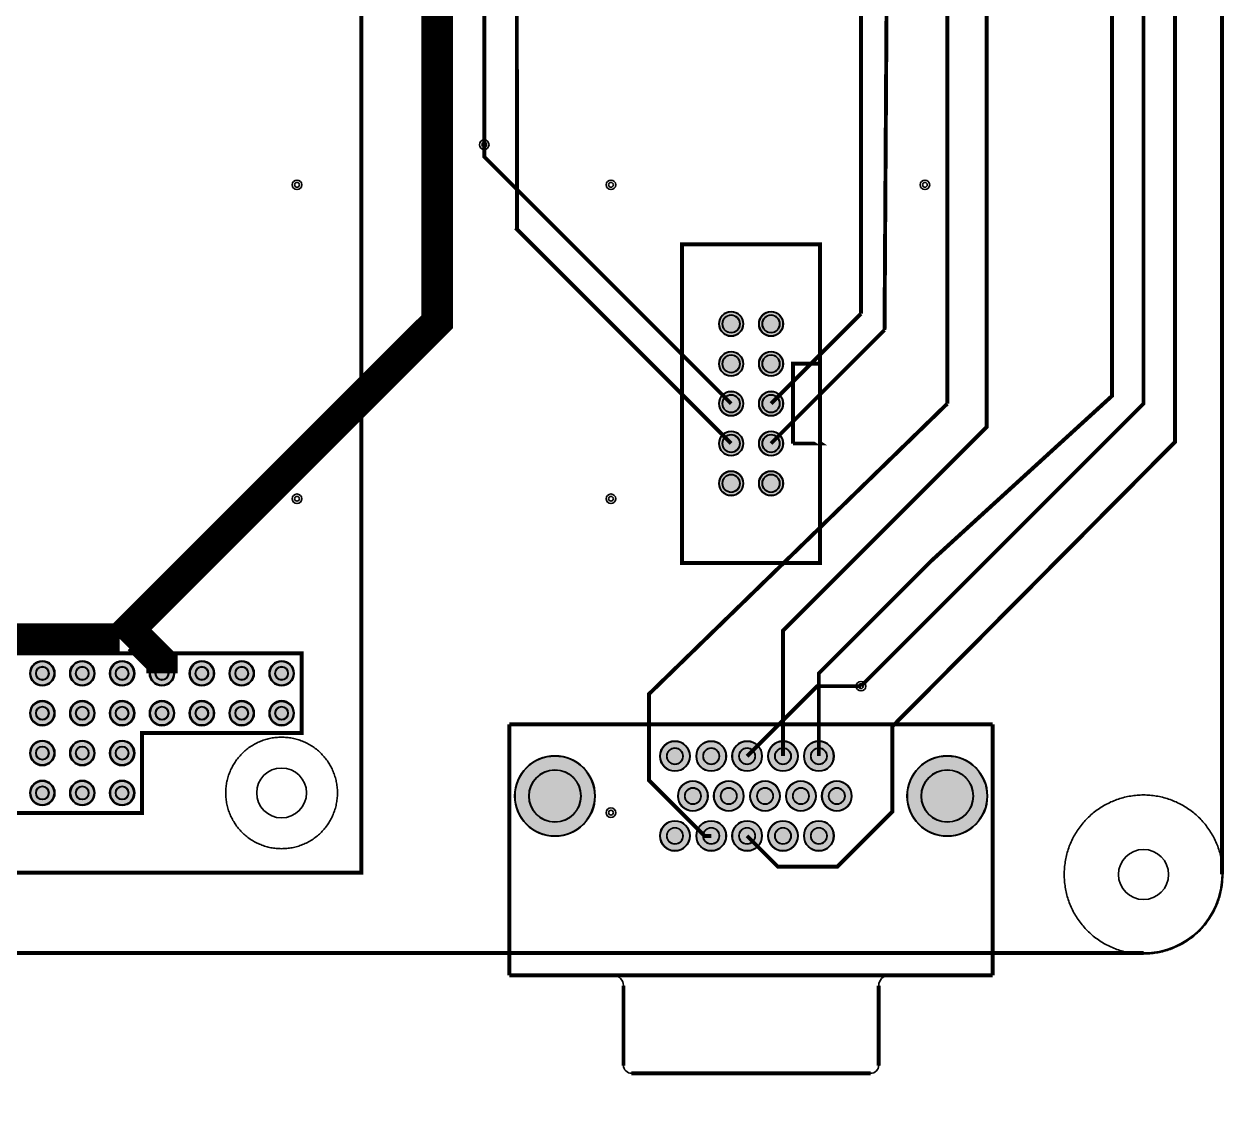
# Model space of a CAD drawing. Header units: millimetres. Extents: x 0 to 200, y -9 to 137.
# Drawn here: x 123.7 to 200.1, y -9.2 to 59.2 of the extents above; entities that cross this region are included whole.
import ezdxf

# ---------------------------------------------------------------- set-up
doc = ezdxf.new("R2010")
doc.units = ezdxf.units.MM
for name, color, linetype, true_color in [('BoardOutLine', 7, 'Continuous', 0xff00ff), ('BottomLayer', 7, 'Continuous', 0x0000ff), ('BottomSolderMaskLayer', 7, 'Continuous', 0xaa00ff), ('Document', 7, 'Continuous', 0xffffff), ('Hole', 7, 'Continuous', 0x222222), ('Multi-Layer', 7, 'Continuous', 0xc0c0c0), ('TopLayer', 7, 'Continuous', 0xff0000), ('TopSilkLayer', 7, 'Continuous', 0xffcc00), ('TopSolderMaskLayer', 7, 'Continuous', 0x800080)]:
    doc.layers.add(name, color=color, linetype=linetype, true_color=true_color)

msp = doc.modelspace()

# ---------------------------------------------------------------- hatches: boundary and pattern name
at = {"layer": 'BottomSolderMaskLayer'}
for points in [[(167.942, 40.08, 1), (169.517, 40.08, 1)], [(170.482, 40.08, 1), (172.057, 40.08, 1)], [(167.942, 37.54, 1), (169.517, 37.54, 1)], [(170.482, 37.54, 1), (172.057, 37.54, 1)], [(167.942, 35, 1), (169.517, 35, 1)], [(170.482, 35, 1), (172.057, 35, 1)], [(167.942, 32.46, 1), (169.517, 32.46, 1)], [(170.482, 32.46, 1), (172.057, 32.46, 1)], [(167.942, 29.92, 1), (169.517, 29.92, 1)], [(170.482, 29.92, 1), (172.057, 29.92, 1)], [(124.05, 17.816, 1), (125.652, 17.816, 1)], [(126.59, 17.816, 1), (128.192, 17.816, 1)], [(129.13, 17.816, 1), (130.732, 17.816, 1)], [(131.67, 17.816, 1), (133.272, 17.816, 1)], [(134.21, 17.816, 1), (135.812, 17.816, 1)], [(136.75, 17.816, 1), (138.352, 17.816, 1)], [(139.29, 17.816, 1), (140.892, 17.816, 1)], [(124.05, 15.276, 1), (125.652, 15.276, 1)], [(126.59, 15.276, 1), (128.192, 15.276, 1)], [(129.13, 15.276, 1), (130.732, 15.276, 1)], [(131.67, 15.276, 1), (133.272, 15.276, 1)], [(134.21, 15.276, 1), (135.812, 15.276, 1)], [(136.75, 15.276, 1), (138.352, 15.276, 1)], [(139.29, 15.276, 1), (140.892, 15.276, 1)], [(124.05, 12.736, 1), (125.652, 12.736, 1)], [(126.59, 12.736, 1), (128.192, 12.736, 1)], [(129.13, 12.736, 1), (130.732, 12.736, 1)], [(164.183, 12.54, 1), (166.114, 12.54, 1)], [(166.495, 12.54, 1), (168.425, 12.54, 1)], [(168.781, 12.54, 1), (170.711, 12.54, 1)], [(171.067, 12.54, 1), (172.997, 12.54, 1)], [(173.353, 12.54, 1), (175.283, 12.54, 1)], [(154.938, 10, 1), (160.069, 10, 1)], [(179.931, 10, 1), (185.062, 10, 1)], [(124.05, 10.196, 1), (125.652, 10.196, 1)], [(126.59, 10.196, 1), (128.192, 10.196, 1)], [(129.13, 10.196, 1), (130.732, 10.196, 1)], [(165.326, 10, 1), (167.257, 10, 1)], [(167.612, 10, 1), (169.543, 10, 1)], [(169.924, 10, 1), (171.854, 10, 1)], [(172.21, 10, 1), (174.14, 10, 1)], [(174.496, 10, 1), (176.426, 10, 1)], [(164.183, 7.46, 1), (166.114, 7.46, 1)], [(166.495, 7.46, 1), (168.425, 7.46, 1)], [(168.781, 7.46, 1), (170.711, 7.46, 1)], [(171.067, 7.46, 1), (172.997, 7.46, 1)], [(173.353, 7.46, 1), (175.283, 7.46, 1)]]:
    msp.add_hatch(color=256, dxfattribs=at).paths.add_polyline_path(points)
at = {"layer": 'Multi-Layer'}
for points in [[(167.968, 40.08, 1), (169.492, 40.08, 1)], [(170.508, 40.08, 1), (172.032, 40.08, 1)], [(167.968, 37.54, 1), (169.492, 37.54, 1)], [(170.508, 37.54, 1), (172.032, 37.54, 1)], [(167.968, 35, 1), (169.492, 35, 1)], [(170.508, 35, 1), (172.032, 35, 1)], [(167.968, 32.46, 1), (169.492, 32.46, 1)], [(170.508, 32.46, 1), (172.032, 32.46, 1)], [(167.968, 29.92, 1), (169.492, 29.92, 1)], [(170.508, 29.92, 1), (172.032, 29.92, 1)], [(124.101, 17.816, 1), (125.601, 17.816, 1)], [(126.641, 17.816, 1), (128.141, 17.816, 1)], [(129.181, 17.816, 1), (130.681, 17.816, 1)], [(131.721, 17.816, 1), (133.221, 17.816, 1)], [(134.261, 17.816, 1), (135.761, 17.816, 1)], [(136.801, 17.816, 1), (138.301, 17.816, 1)], [(139.341, 17.816, 1), (140.841, 17.816, 1)], [(124.101, 15.276, 1), (125.601, 15.276, 1)], [(126.641, 15.276, 1), (128.141, 15.276, 1)], [(129.181, 15.276, 1), (130.681, 15.276, 1)], [(131.721, 15.276, 1), (133.221, 15.276, 1)], [(134.261, 15.276, 1), (135.761, 15.276, 1)], [(136.801, 15.276, 1), (138.301, 15.276, 1)], [(139.341, 15.276, 1), (140.841, 15.276, 1)], [(124.101, 12.736, 1), (125.601, 12.736, 1)], [(126.641, 12.736, 1), (128.141, 12.736, 1)], [(129.181, 12.736, 1), (130.681, 12.736, 1)], [(164.209, 12.54, 1), (166.088, 12.54, 1)], [(166.52, 12.54, 1), (168.4, 12.54, 1)], [(168.806, 12.54, 1), (170.686, 12.54, 1)], [(171.092, 12.54, 1), (172.972, 12.54, 1)], [(173.378, 12.54, 1), (175.258, 12.54, 1)], [(154.963, 10, 1), (160.043, 10, 1)], [(179.957, 10, 1), (185.037, 10, 1)], [(124.101, 10.196, 1), (125.601, 10.196, 1)], [(126.641, 10.196, 1), (128.141, 10.196, 1)], [(129.181, 10.196, 1), (130.681, 10.196, 1)], [(165.352, 10, 1), (167.231, 10, 1)], [(167.638, 10, 1), (169.517, 10, 1)], [(169.949, 10, 1), (171.829, 10, 1)], [(172.235, 10, 1), (174.115, 10, 1)], [(174.521, 10, 1), (176.401, 10, 1)], [(164.209, 7.46, 1), (166.088, 7.46, 1)], [(166.52, 7.46, 1), (168.4, 7.46, 1)], [(168.806, 7.46, 1), (170.686, 7.46, 1)], [(171.092, 7.46, 1), (172.972, 7.46, 1)], [(173.378, 7.46, 1), (175.258, 7.46, 1)]]:
    msp.add_hatch(color=256, dxfattribs=at).paths.add_polyline_path(points)
at = {"layer": 'TopSolderMaskLayer'}
for points in [[(167.942, 40.08, 1), (169.517, 40.08, 1)], [(170.482, 40.08, 1), (172.057, 40.08, 1)], [(167.942, 37.54, 1), (169.517, 37.54, 1)], [(170.482, 37.54, 1), (172.057, 37.54, 1)], [(167.942, 35, 1), (169.517, 35, 1)], [(170.482, 35, 1), (172.057, 35, 1)], [(167.942, 32.46, 1), (169.517, 32.46, 1)], [(170.482, 32.46, 1), (172.057, 32.46, 1)], [(167.942, 29.92, 1), (169.517, 29.92, 1)], [(170.482, 29.92, 1), (172.057, 29.92, 1)], [(124.05, 17.816, 1), (125.652, 17.816, 1)], [(126.59, 17.816, 1), (128.192, 17.816, 1)], [(129.13, 17.816, 1), (130.732, 17.816, 1)], [(131.67, 17.816, 1), (133.272, 17.816, 1)], [(134.21, 17.816, 1), (135.812, 17.816, 1)], [(136.75, 17.816, 1), (138.352, 17.816, 1)], [(139.29, 17.816, 1), (140.892, 17.816, 1)], [(124.05, 15.276, 1), (125.652, 15.276, 1)], [(126.59, 15.276, 1), (128.192, 15.276, 1)], [(129.13, 15.276, 1), (130.732, 15.276, 1)], [(131.67, 15.276, 1), (133.272, 15.276, 1)], [(134.21, 15.276, 1), (135.812, 15.276, 1)], [(136.75, 15.276, 1), (138.352, 15.276, 1)], [(139.29, 15.276, 1), (140.892, 15.276, 1)], [(124.05, 12.736, 1), (125.652, 12.736, 1)], [(126.59, 12.736, 1), (128.192, 12.736, 1)], [(129.13, 12.736, 1), (130.732, 12.736, 1)], [(164.183, 12.54, 1), (166.114, 12.54, 1)], [(166.495, 12.54, 1), (168.425, 12.54, 1)], [(168.781, 12.54, 1), (170.711, 12.54, 1)], [(171.067, 12.54, 1), (172.997, 12.54, 1)], [(173.353, 12.54, 1), (175.283, 12.54, 1)], [(154.938, 10, 1), (160.069, 10, 1)], [(179.931, 10, 1), (185.062, 10, 1)], [(124.05, 10.196, 1), (125.652, 10.196, 1)], [(126.59, 10.196, 1), (128.192, 10.196, 1)], [(129.13, 10.196, 1), (130.732, 10.196, 1)], [(165.326, 10, 1), (167.257, 10, 1)], [(167.612, 10, 1), (169.543, 10, 1)], [(169.924, 10, 1), (171.854, 10, 1)], [(172.21, 10, 1), (174.14, 10, 1)], [(174.496, 10, 1), (176.426, 10, 1)], [(164.183, 7.46, 1), (166.114, 7.46, 1)], [(166.495, 7.46, 1), (168.425, 7.46, 1)], [(168.781, 7.46, 1), (170.711, 7.46, 1)], [(171.067, 7.46, 1), (172.997, 7.46, 1)], [(173.353, 7.46, 1), (175.283, 7.46, 1)]]:
    msp.add_hatch(color=256, dxfattribs=at).paths.add_polyline_path(points)

# ---------------------------------------------------------------- linework, layer by layer
at = {"layer": 'BoardOutLine', "const_width": 0.254}
for points in [[(200, 125), (200, 5)], [(195, 0), (5, 0)]]:
    msp.add_lwpolyline(points, dxfattribs=at)
at = {"layer": 'BoardOutLine'}
msp.add_arc((195, 5), 5, 270, 0, dxfattribs=at)
at = {"layer": 'BottomLayer', "const_width": 0.25}
for points in [[(168.73, 35), (153, 50.73), (153, 51.5)], [(169.746, 12.54), (174.206, 17), (177, 17)]]:
    msp.add_lwpolyline(points, dxfattribs=at)
at = {"layer": 'BottomLayer'}
for points in [[(140.091, 13.746), (140.176, 13.745), (140.262, 13.742), (140.347, 13.737), (140.432, 13.73), (140.517, 13.721), (140.601, 13.71), (140.685, 13.697), (140.769, 13.682), (140.853, 13.665), (140.936, 13.646), (141.019, 13.625), (141.101, 13.602), (141.182, 13.577), (141.263, 13.55), (141.344, 13.521), (141.423, 13.49), (141.502, 13.457), (141.58, 13.423), (141.657, 13.386), (141.733, 13.348), (141.808, 13.308), (141.883, 13.266), (141.956, 13.222), (142.028, 13.177), (142.099, 13.13), (142.169, 13.081), (142.238, 13.03), (142.305, 12.978), (142.371, 12.925), (142.436, 12.869), (142.5, 12.812), (142.562, 12.754), (142.623, 12.694), (142.682, 12.633), (142.74, 12.57), (142.796, 12.506), (142.851, 12.441), (142.904, 12.374), (142.955, 12.306), (143.005, 12.237), (143.053, 12.166), (143.1, 12.095), (143.145, 12.022), (143.188, 11.949), (143.229, 11.874), (143.268, 11.798), (143.306, 11.722), (143.342, 11.644), (143.376, 11.566), (143.408, 11.487), (143.438, 11.407), (143.466, 11.327), (143.492, 11.246), (143.516, 11.164), (143.538, 11.082), (143.559, 10.999), (143.577, 10.915), (143.593, 10.832), (143.608, 10.748), (143.62, 10.663), (143.63, 10.579), (143.638, 10.494), (143.644, 10.409), (143.648, 10.323), (143.651, 10.238), (143.651, 10.153), (143.648, 10.068), (143.644, 9.982), (143.638, 9.897), (143.63, 9.813), (143.62, 9.728), (143.608, 9.643), (143.593, 9.559), (143.577, 9.476), (143.559, 9.392), (143.538, 9.31), (143.516, 9.227), (143.492, 9.145), (143.466, 9.064), (143.438, 8.984), (143.408, 8.904), (143.376, 8.825), (143.342, 8.747), (143.306, 8.669), (143.268, 8.593), (143.229, 8.517), (143.188, 8.442), (143.145, 8.369), (143.1, 8.296), (143.053, 8.225), (143.005, 8.154), (142.955, 8.085), (142.904, 8.017), (142.851, 7.95), (142.796, 7.885), (142.74, 7.821), (142.682, 7.758), (142.623, 7.697), (142.562, 7.637), (142.5, 7.579), (142.436, 7.522), (142.371, 7.467), (142.305, 7.413), (142.238, 7.361), (142.169, 7.31), (142.099, 7.261), (142.028, 7.214), (141.956, 7.169), (141.883, 7.125), (141.808, 7.083), (141.733, 7.043), (141.657, 7.005), (141.58, 6.968), (141.502, 6.934), (141.423, 6.901), (141.344, 6.87), (141.263, 6.841), (141.182, 6.814), (141.101, 6.789), (141.019, 6.766), (140.936, 6.745), (140.853, 6.726), (140.769, 6.709), (140.685, 6.694), (140.601, 6.681), (140.517, 6.67), (140.432, 6.661), (140.347, 6.654), (140.262, 6.649), (140.176, 6.646), (140.091, 6.645), (140.006, 6.646), (139.921, 6.649), (139.836, 6.654), (139.751, 6.661), (139.666, 6.67), (139.581, 6.681), (139.497, 6.694), (139.413, 6.709), (139.329, 6.726), (139.246, 6.745), (139.164, 6.766), (139.081, 6.789), (139, 6.814), (138.919, 6.841), (138.839, 6.87), (138.759, 6.901), (138.681, 6.934), (138.603, 6.968), (138.525, 7.005), (138.449, 7.043), (138.374, 7.083), (138.3, 7.125), (138.227, 7.169), (138.154, 7.214), (138.083, 7.261), (138.013, 7.31), (137.945, 7.361), (137.877, 7.413), (137.811, 7.467), (137.746, 7.522), (137.683, 7.579), (137.62, 7.637), (137.56, 7.697), (137.5, 7.758), (137.443, 7.821), (137.386, 7.885), (137.332, 7.95), (137.278, 8.017), (137.227, 8.085), (137.177, 8.154), (137.129, 8.225), (137.082, 8.296), (137.038, 8.369), (136.995, 8.442), (136.953, 8.517), (136.914, 8.593), (136.876, 8.669), (136.841, 8.747), (136.807, 8.825), (136.775, 8.904), (136.745, 8.984), (136.717, 9.064), (136.69, 9.145), (136.666, 9.227), (136.644, 9.31), (136.624, 9.392), (136.605, 9.476), (136.589, 9.559), (136.575, 9.643), (136.562, 9.728), (136.552, 9.813), (136.544, 9.897), (136.538, 9.982), (136.534, 10.068), (136.532, 10.153), (136.532, 10.238), (136.534, 10.323), (136.538, 10.409), (136.544, 10.494), (136.552, 10.579), (136.562, 10.663), (136.575, 10.748), (136.589, 10.832), (136.605, 10.915), (136.624, 10.999), (136.644, 11.082), (136.666, 11.164), (136.69, 11.246), (136.717, 11.327), (136.745, 11.407), (136.775, 11.487), (136.807, 11.566), (136.841, 11.644), (136.876, 11.722), (136.914, 11.798), (136.953, 11.874), (136.995, 11.949), (137.038, 12.022), (137.082, 12.095), (137.129, 12.166), (137.177, 12.237), (137.227, 12.306), (137.278, 12.374), (137.332, 12.441), (137.386, 12.506), (137.443, 12.57), (137.5, 12.633), (137.56, 12.694), (137.62, 12.754), (137.683, 12.812), (137.746, 12.869), (137.811, 12.925), (137.877, 12.978), (137.945, 13.03), (138.013, 13.081), (138.083, 13.13), (138.154, 13.177), (138.227, 13.222), (138.3, 13.266), (138.374, 13.308), (138.449, 13.348), (138.525, 13.386), (138.603, 13.423), (138.681, 13.457), (138.759, 13.49), (138.839, 13.521), (138.919, 13.55), (139, 13.577), (139.081, 13.602), (139.164, 13.625), (139.246, 13.646), (139.329, 13.665), (139.413, 13.682), (139.497, 13.697), (139.581, 13.71), (139.666, 13.721), (139.751, 13.73), (139.836, 13.737), (139.921, 13.742), (140.006, 13.745), (140.091, 13.746)], [(189.95, 5), (189.951, 5.102), (189.954, 5.204), (189.958, 5.306), (189.965, 5.407), (189.974, 5.509), (189.985, 5.61), (189.998, 5.711), (190.013, 5.812), (190.03, 5.912), (190.049, 6.012), (190.071, 6.112), (190.094, 6.211), (190.119, 6.31), (190.146, 6.408), (190.175, 6.506), (190.206, 6.603), (190.239, 6.7), (190.274, 6.795), (190.311, 6.89), (190.35, 6.984), (190.39, 7.078), (190.433, 7.171), (190.477, 7.262), (190.523, 7.353), (190.571, 7.443), (190.621, 7.532), (190.673, 7.62), (190.726, 7.706), (190.782, 7.792), (190.838, 7.877), (190.897, 7.96), (190.957, 8.042), (191.019, 8.123), (191.083, 8.203), (191.148, 8.281), (191.214, 8.358), (191.283, 8.434), (191.352, 8.508), (191.424, 8.581), (191.496, 8.653), (191.57, 8.723), (191.646, 8.791), (191.723, 8.858), (191.801, 8.923), (191.88, 8.987), (191.961, 9.049), (192.043, 9.11), (192.126, 9.169), (192.211, 9.226), (192.296, 9.281), (192.383, 9.335), (192.47, 9.387), (192.559, 9.437), (192.649, 9.485), (192.74, 9.532), (192.831, 9.576), (192.924, 9.619), (193.017, 9.66), (193.111, 9.699), (193.206, 9.737), (193.302, 9.772), (193.398, 9.805), (193.495, 9.836), (193.592, 9.866), (193.691, 9.893), (193.789, 9.919), (193.888, 9.942), (193.988, 9.964), (194.088, 9.983), (194.188, 10), (194.289, 10.016), (194.39, 10.029), (194.491, 10.04), (194.593, 10.05), (194.695, 10.057), (194.796, 10.062), (194.898, 10.065), (195, 10.066), (195.102, 10.065), (195.204, 10.062), (195.306, 10.057), (195.407, 10.05), (195.509, 10.04), (195.61, 10.029), (195.711, 10.016), (195.812, 10), (195.912, 9.983), (196.012, 9.964), (196.112, 9.942), (196.211, 9.919), (196.31, 9.893), (196.408, 9.866), (196.505, 9.836), (196.602, 9.805), (196.699, 9.772), (196.794, 9.737), (196.889, 9.699), (196.983, 9.66), (197.077, 9.619), (197.169, 9.576), (197.261, 9.532), (197.351, 9.485), (197.441, 9.437), (197.53, 9.387), (197.617, 9.335), (197.704, 9.281), (197.79, 9.226), (197.874, 9.169), (197.957, 9.11), (198.039, 9.049), (198.12, 8.987), (198.199, 8.923), (198.278, 8.858), (198.354, 8.791), (198.43, 8.723), (198.504, 8.653), (198.577, 8.581), (198.648, 8.508), (198.718, 8.434), (198.786, 8.358), (198.852, 8.281), (198.918, 8.203), (198.981, 8.123), (199.043, 8.042), (199.103, 7.96), (199.162, 7.877), (199.219, 7.792), (199.274, 7.706), (199.327, 7.62), (199.379, 7.532), (199.429, 7.443), (199.477, 7.353), (199.523, 7.262), (199.567, 7.171), (199.61, 7.078), (199.651, 6.984), (199.689, 6.89), (199.726, 6.795), (199.761, 6.7), (199.794, 6.603), (199.825, 6.506), (199.854, 6.408), (199.881, 6.31), (199.907, 6.211), (199.93, 6.112), (199.951, 6.012), (199.97, 5.912), (199.987, 5.812), (200.002, 5.711), (200.015, 5.61), (200.026, 5.509), (200.035, 5.407), (200.042, 5.306), (200.047, 5.204), (200.049, 5.102), (200.05, 5), (200.049, 4.898), (200.047, 4.796), (200.042, 4.694), (200.035, 4.593), (200.026, 4.491), (200.015, 4.39), (200.002, 4.289), (199.987, 4.188), (199.97, 4.088), (199.951, 3.988), (199.93, 3.888), (199.907, 3.789), (199.881, 3.69), (199.854, 3.592), (199.825, 3.494), (199.794, 3.397), (199.761, 3.3), (199.726, 3.205), (199.689, 3.11), (199.651, 3.016), (199.61, 2.922), (199.567, 2.829), (199.523, 2.738), (199.477, 2.647), (199.429, 2.557), (199.379, 2.468), (199.327, 2.38), (199.274, 2.294), (199.219, 2.208), (199.162, 2.123), (199.103, 2.04), (199.043, 1.958), (198.981, 1.877), (198.918, 1.797), (198.852, 1.719), (198.786, 1.642), (198.718, 1.566), (198.648, 1.492), (198.577, 1.419), (198.504, 1.347), (198.43, 1.277), (198.354, 1.209), (198.278, 1.142), (198.199, 1.077), (198.12, 1.013), (198.039, 0.951), (197.957, 0.89), (197.874, 0.831), (197.79, 0.774), (197.704, 0.719), (197.617, 0.665), (197.53, 0.613), (197.441, 0.563), (197.351, 0.515), (197.261, 0.468), (197.169, 0.423), (197.077, 0.381), (196.983, 0.34), (196.889, 0.301), (196.794, 0.263), (196.699, 0.228), (196.602, 0.195), (196.505, 0.164), (196.408, 0.134), (196.31, 0.107), (196.211, 0.081), (196.112, 0.058), (196.012, 0.036), (195.912, 0.017), (195.812, 0), (195.711, -0.016), (195.61, -0.029), (195.509, -0.04), (195.407, -0.05), (195.306, -0.057), (195.204, -0.062), (195.102, -0.065), (195, -0.066), (194.898, -0.065), (194.796, -0.062), (194.695, -0.057), (194.593, -0.05), (194.491, -0.04), (194.39, -0.029), (194.289, -0.016), (194.188, 0), (194.088, 0.017), (193.988, 0.036), (193.888, 0.058), (193.789, 0.081), (193.691, 0.107), (193.592, 0.134), (193.495, 0.164), (193.398, 0.195), (193.302, 0.228), (193.206, 0.263), (193.111, 0.301), (193.017, 0.34), (192.924, 0.381), (192.831, 0.423), (192.74, 0.468), (192.649, 0.515), (192.559, 0.563), (192.47, 0.613), (192.383, 0.665), (192.296, 0.719), (192.211, 0.774), (192.126, 0.831), (192.043, 0.89), (191.961, 0.951), (191.88, 1.013), (191.801, 1.077), (191.723, 1.142), (191.646, 1.209), (191.57, 1.277), (191.496, 1.347), (191.424, 1.419), (191.352, 1.492), (191.283, 1.566), (191.214, 1.642), (191.148, 1.719), (191.083, 1.797), (191.019, 1.877), (190.957, 1.958), (190.897, 2.04), (190.838, 2.123), (190.782, 2.208), (190.726, 2.294), (190.673, 2.38), (190.621, 2.468), (190.571, 2.557), (190.523, 2.647), (190.477, 2.738), (190.433, 2.829), (190.39, 2.922), (190.35, 3.016), (190.311, 3.11), (190.274, 3.205), (190.239, 3.3), (190.206, 3.397), (190.175, 3.494), (190.146, 3.592), (190.119, 3.69), (190.094, 3.789), (190.071, 3.888), (190.049, 3.988), (190.03, 4.088), (190.013, 4.188), (189.998, 4.289), (189.985, 4.39), (189.974, 4.491), (189.965, 4.593), (189.958, 4.694), (189.954, 4.796), (189.951, 4.898), (189.95, 5)]]:
    msp.add_lwpolyline(points, close=True, dxfattribs=at)
at = {"layer": 'BottomSolderMaskLayer'}
for centre, radius in [((168.73, 40.08), 0.787), ((168.73, 40.08), 0.568), ((171.27, 40.08), 0.787), ((171.27, 40.08), 0.568), ((168.73, 37.54), 0.787), ((171.27, 37.54), 0.787), ((168.73, 37.54), 0.568), ((171.27, 37.54), 0.568), ((168.73, 35), 0.787), ((168.73, 35), 0.568), ((171.27, 35), 0.787), ((171.27, 35), 0.568), ((168.73, 32.46), 0.787), ((168.73, 32.46), 0.568), ((171.27, 32.46), 0.787), ((171.27, 32.46), 0.568), ((168.73, 29.92), 0.787), ((171.27, 29.92), 0.787), ((168.73, 29.92), 0.568), ((171.27, 29.92), 0.568), ((124.851, 17.816), 0.801), ((127.391, 17.816), 0.801), ((129.931, 17.816), 0.801), ((132.471, 17.816), 0.801), ((135.011, 17.816), 0.801), ((137.551, 17.816), 0.801), ((140.091, 17.816), 0.801), ((124.851, 17.816), 0.427), ((127.391, 17.816), 0.427), ((129.931, 17.816), 0.427), ((132.471, 17.816), 0.427), ((135.011, 17.816), 0.427), ((137.551, 17.816), 0.427), ((140.091, 17.816), 0.427), ((124.851, 15.276), 0.801), ((127.391, 15.276), 0.801), ((129.931, 15.276), 0.801), ((132.471, 15.276), 0.801), ((135.011, 15.276), 0.801), ((137.551, 15.276), 0.801), ((140.091, 15.276), 0.801), ((124.851, 15.276), 0.427), ((127.391, 15.276), 0.427), ((129.931, 15.276), 0.427), ((132.471, 15.276), 0.427), ((135.011, 15.276), 0.427), ((137.551, 15.276), 0.427), ((140.091, 15.276), 0.427), ((124.851, 12.736), 0.801), ((124.851, 12.736), 0.427), ((127.391, 12.736), 0.801), ((127.391, 12.736), 0.427), ((129.931, 12.736), 0.801), ((129.931, 12.736), 0.427), ((165.149, 12.54), 0.965), ((165.149, 12.54), 0.522), ((167.46, 12.54), 0.965), ((167.46, 12.54), 0.522), ((169.746, 12.54), 0.965), ((169.746, 12.54), 0.522), ((172.032, 12.54), 0.965), ((172.032, 12.54), 0.522), ((174.318, 12.54), 0.965), ((174.318, 12.54), 0.522), ((157.503, 10), 2.565), ((182.497, 10), 2.565), ((157.503, 10), 1.668), ((182.497, 10), 1.668), ((124.851, 10.196), 0.801), ((127.391, 10.196), 0.801), ((129.931, 10.196), 0.801), ((166.292, 10), 0.965), ((168.578, 10), 0.965), ((170.889, 10), 0.965), ((173.175, 10), 0.965), ((175.461, 10), 0.965), ((124.851, 10.196), 0.427), ((127.391, 10.196), 0.427), ((129.931, 10.196), 0.427), ((166.292, 10), 0.522), ((168.578, 10), 0.522), ((170.889, 10), 0.522), ((173.175, 10), 0.522), ((175.461, 10), 0.522), ((165.149, 7.46), 0.965), ((167.46, 7.46), 0.965), ((169.746, 7.46), 0.965), ((172.032, 7.46), 0.965), ((174.318, 7.46), 0.965), ((165.149, 7.46), 0.522), ((167.46, 7.46), 0.522), ((169.746, 7.46), 0.522), ((172.032, 7.46), 0.522), ((174.318, 7.46), 0.522)]:
    msp.add_circle(centre, radius, dxfattribs=at)
at = {"layer": 'Document', "const_width": 0.254}
for points in [[(154.608, 2.532), (154.608, -1.43)], [(185.392, 2.532), (185.392, -1.43)], [(185.392, -1.43), (154.608, -1.43)], [(161.872, -2.09), (161.872, -7.17)], [(178.128, -2.09), (178.128, -7.17)], [(177.62, -7.678), (162.38, -7.678)]]:
    msp.add_lwpolyline(points, dxfattribs=at)
at = {"layer": 'Document'}
for centre, radius, start, end in [((161.237, -2.079), 0.635, 359.99989, 90), ((178.763, -2.079), 0.635, 90, 180.00011), ((162.38, -7.159), 0.508, 180, 270), ((177.62, -7.159), 0.508, 270, 0)]:
    msp.add_arc(centre, radius, start, end, dxfattribs=at)
at = {"layer": 'Hole'}
for centre, radius in [((153, 51.5), 0.152), ((141.072, 48.939), 0.153), ((161.072, 48.939), 0.153), ((181.072, 48.939), 0.153), ((141.072, 28.939), 0.153), ((161.072, 28.939), 0.153), ((177, 17), 0.152), ((161.072, 8.939), 0.153)]:
    msp.add_circle(centre, radius, dxfattribs=at)
at = {"layer": 'Multi-Layer'}
for centre, radius in [((153, 51.5), 0.305), ((141.072, 48.939), 0.305), ((161.072, 48.939), 0.305), ((181.072, 48.939), 0.305), ((168.73, 40.08), 0.762), ((168.73, 40.08), 0.55), ((171.27, 40.08), 0.762), ((171.27, 40.08), 0.55), ((168.73, 37.54), 0.762), ((171.27, 37.54), 0.762), ((168.73, 37.54), 0.55), ((171.27, 37.54), 0.55), ((168.73, 35), 0.762), ((168.73, 35), 0.55), ((171.27, 35), 0.762), ((171.27, 35), 0.55), ((168.73, 32.46), 0.762), ((168.73, 32.46), 0.55), ((171.27, 32.46), 0.762), ((171.27, 32.46), 0.55), ((168.73, 29.92), 0.762), ((171.27, 29.92), 0.762), ((168.73, 29.92), 0.55), ((171.27, 29.92), 0.55), ((141.072, 28.939), 0.305), ((161.072, 28.939), 0.305), ((124.851, 17.816), 0.75), ((127.391, 17.816), 0.75), ((129.931, 17.816), 0.75), ((132.471, 17.816), 0.75), ((135.011, 17.816), 0.75), ((137.551, 17.816), 0.75), ((140.091, 17.816), 0.75), ((124.851, 17.816), 0.4), ((127.391, 17.816), 0.4), ((129.931, 17.816), 0.4), ((132.471, 17.816), 0.4), ((135.011, 17.816), 0.4), ((137.551, 17.816), 0.4), ((140.091, 17.816), 0.4), ((177, 17), 0.305), ((124.851, 15.276), 0.75), ((124.851, 15.276), 0.4), ((127.391, 15.276), 0.75), ((127.391, 15.276), 0.4), ((129.931, 15.276), 0.75), ((129.931, 15.276), 0.4), ((132.471, 15.276), 0.75), ((132.471, 15.276), 0.4), ((135.011, 15.276), 0.75), ((135.011, 15.276), 0.4), ((137.551, 15.276), 0.75), ((137.551, 15.276), 0.4), ((140.091, 15.276), 0.75), ((140.091, 15.276), 0.4), ((124.851, 12.736), 0.75), ((124.851, 12.736), 0.4), ((127.391, 12.736), 0.75), ((127.391, 12.736), 0.4), ((129.931, 12.736), 0.75), ((129.931, 12.736), 0.4), ((165.149, 12.54), 0.94), ((165.149, 12.54), 0.508), ((167.46, 12.54), 0.94), ((167.46, 12.54), 0.508), ((169.746, 12.54), 0.94), ((169.746, 12.54), 0.508), ((172.032, 12.54), 0.94), ((172.032, 12.54), 0.508), ((174.318, 12.54), 0.94), ((174.318, 12.54), 0.508), ((157.503, 10), 2.54), ((182.497, 10), 2.54), ((140.091, 10.196), 1.587), ((157.503, 10), 1.651), ((182.497, 10), 1.651), ((124.851, 10.196), 0.75), ((127.391, 10.196), 0.75), ((129.931, 10.196), 0.75), ((166.292, 10), 0.94), ((168.578, 10), 0.94), ((170.889, 10), 0.94), ((173.175, 10), 0.94), ((175.461, 10), 0.94), ((124.851, 10.196), 0.4), ((127.391, 10.196), 0.4), ((129.931, 10.196), 0.4), ((166.292, 10), 0.508), ((168.578, 10), 0.508), ((170.889, 10), 0.508), ((173.175, 10), 0.508), ((175.461, 10), 0.508), ((161.072, 8.939), 0.305), ((165.149, 7.46), 0.94), ((165.149, 7.46), 0.508), ((167.46, 7.46), 0.94), ((167.46, 7.46), 0.508), ((169.746, 7.46), 0.94), ((169.746, 7.46), 0.508), ((172.032, 7.46), 0.94), ((172.032, 7.46), 0.508), ((174.318, 7.46), 0.94), ((174.318, 7.46), 0.508), ((195, 5), 1.6)]:
    msp.add_circle(centre, radius, dxfattribs=at)
at = {"layer": 'TopLayer'}
for points, const_width in [([(152.999, 119.649), (153, 119.649), (153, 51.5)], 0.25), ([(155.092, 46.101), (155, 119.65)], 0.25), ([(177, 40.729), (177, 119.649)], 0.25), ([(178.501, 39.69), (179.001, 119.649)], 0.25), ([(129.781, 20), (150, 40.219), (150, 115)], 2), ([(188.73, 78.811), (182.5, 73.5), (182.5, 35)], 0.25), ([(191.27, 76.271), (197, 70.541), (197, 35.5)], 0.25), ([(191.27, 73.73), (195, 70), (195, 35), (185, 25)], 0.25), ([(188.73, 68.651), (185, 65), (185, 35)], 0.25), ([(191.27, 66.11), (193, 64.38), (193, 35.5), (181.501, 25.001)], 0.25), ([(168.73, 32.46), (155, 46.19)], 0.25), ([(171.27, 35), (177, 40.73)], 0.25), ([(171.27, 32.46), (178.5, 39.69)], 0.25), ([(197, 35.5), (197.01, 32.563), (178.999, 14.432), (178.999, 8.999), (175.499, 5.499), (171.706, 5.499), (169.746, 7.46)], 0.25), ([(182.5, 35), (163.5, 16.5), (163.5, 11.001), (167.041, 7.46), (167.46, 7.46)], 0.25), ([(185, 35), (185, 33.5), (172.032, 20.532), (172.032, 12.54)], 0.25), ([(174.318, 12.54), (174.318, 17.818), (181.5, 25)], 0.25), ([(185, 25), (177, 17)], 0.25), ([(65, 20), (129.781, 20)], 2), ([(132.471, 17.816), (132.471, 18.529), (131, 20)], 2)]:
    msp.add_lwpolyline(points, dxfattribs=dict(at, const_width=const_width))
for points in [[(140.091, 13.746), (140.176, 13.745), (140.262, 13.742), (140.347, 13.737), (140.432, 13.73), (140.517, 13.721), (140.601, 13.71), (140.685, 13.697), (140.769, 13.682), (140.853, 13.665), (140.936, 13.646), (141.019, 13.625), (141.101, 13.602), (141.182, 13.577), (141.263, 13.55), (141.344, 13.521), (141.423, 13.49), (141.502, 13.457), (141.58, 13.423), (141.657, 13.386), (141.733, 13.348), (141.808, 13.308), (141.883, 13.266), (141.956, 13.222), (142.028, 13.177), (142.099, 13.13), (142.169, 13.081), (142.238, 13.03), (142.305, 12.978), (142.371, 12.925), (142.436, 12.869), (142.5, 12.812), (142.562, 12.754), (142.623, 12.694), (142.682, 12.633), (142.74, 12.57), (142.796, 12.506), (142.851, 12.441), (142.904, 12.374), (142.955, 12.306), (143.005, 12.237), (143.053, 12.166), (143.1, 12.095), (143.145, 12.022), (143.188, 11.949), (143.229, 11.874), (143.268, 11.798), (143.306, 11.722), (143.342, 11.644), (143.376, 11.566), (143.408, 11.487), (143.438, 11.407), (143.466, 11.327), (143.492, 11.246), (143.516, 11.164), (143.538, 11.082), (143.559, 10.999), (143.577, 10.915), (143.593, 10.832), (143.608, 10.748), (143.62, 10.663), (143.63, 10.579), (143.638, 10.494), (143.644, 10.409), (143.648, 10.323), (143.651, 10.238), (143.651, 10.153), (143.648, 10.068), (143.644, 9.982), (143.638, 9.897), (143.63, 9.813), (143.62, 9.728), (143.608, 9.643), (143.593, 9.559), (143.577, 9.476), (143.559, 9.392), (143.538, 9.31), (143.516, 9.227), (143.492, 9.145), (143.466, 9.064), (143.438, 8.984), (143.408, 8.904), (143.376, 8.825), (143.342, 8.747), (143.306, 8.669), (143.268, 8.593), (143.229, 8.517), (143.188, 8.442), (143.145, 8.369), (143.1, 8.296), (143.053, 8.225), (143.005, 8.154), (142.955, 8.085), (142.904, 8.017), (142.851, 7.95), (142.796, 7.885), (142.74, 7.821), (142.682, 7.758), (142.623, 7.697), (142.562, 7.637), (142.5, 7.579), (142.436, 7.522), (142.371, 7.467), (142.305, 7.413), (142.238, 7.361), (142.169, 7.31), (142.099, 7.261), (142.028, 7.214), (141.956, 7.169), (141.883, 7.125), (141.808, 7.083), (141.733, 7.043), (141.657, 7.005), (141.58, 6.968), (141.502, 6.934), (141.423, 6.901), (141.344, 6.87), (141.263, 6.841), (141.182, 6.814), (141.101, 6.789), (141.019, 6.766), (140.936, 6.745), (140.853, 6.726), (140.769, 6.709), (140.685, 6.694), (140.601, 6.681), (140.517, 6.67), (140.432, 6.661), (140.347, 6.654), (140.262, 6.649), (140.176, 6.646), (140.091, 6.645), (140.006, 6.646), (139.921, 6.649), (139.836, 6.654), (139.751, 6.661), (139.666, 6.67), (139.581, 6.681), (139.497, 6.694), (139.413, 6.709), (139.329, 6.726), (139.246, 6.745), (139.164, 6.766), (139.081, 6.789), (139, 6.814), (138.919, 6.841), (138.839, 6.87), (138.759, 6.901), (138.681, 6.934), (138.603, 6.968), (138.525, 7.005), (138.449, 7.043), (138.374, 7.083), (138.3, 7.125), (138.227, 7.169), (138.154, 7.214), (138.083, 7.261), (138.013, 7.31), (137.945, 7.361), (137.877, 7.413), (137.811, 7.467), (137.746, 7.522), (137.683, 7.579), (137.62, 7.637), (137.56, 7.697), (137.5, 7.758), (137.443, 7.821), (137.386, 7.885), (137.332, 7.95), (137.278, 8.017), (137.227, 8.085), (137.177, 8.154), (137.129, 8.225), (137.082, 8.296), (137.038, 8.369), (136.995, 8.442), (136.953, 8.517), (136.914, 8.593), (136.876, 8.669), (136.841, 8.747), (136.807, 8.825), (136.775, 8.904), (136.745, 8.984), (136.717, 9.064), (136.69, 9.145), (136.666, 9.227), (136.644, 9.31), (136.624, 9.392), (136.605, 9.476), (136.589, 9.559), (136.575, 9.643), (136.562, 9.728), (136.552, 9.813), (136.544, 9.897), (136.538, 9.982), (136.534, 10.068), (136.532, 10.153), (136.532, 10.238), (136.534, 10.323), (136.538, 10.409), (136.544, 10.494), (136.552, 10.579), (136.562, 10.663), (136.575, 10.748), (136.589, 10.832), (136.605, 10.915), (136.624, 10.999), (136.644, 11.082), (136.666, 11.164), (136.69, 11.246), (136.717, 11.327), (136.745, 11.407), (136.775, 11.487), (136.807, 11.566), (136.841, 11.644), (136.876, 11.722), (136.914, 11.798), (136.953, 11.874), (136.995, 11.949), (137.038, 12.022), (137.082, 12.095), (137.129, 12.166), (137.177, 12.237), (137.227, 12.306), (137.278, 12.374), (137.332, 12.441), (137.386, 12.506), (137.443, 12.57), (137.5, 12.633), (137.56, 12.694), (137.62, 12.754), (137.683, 12.812), (137.746, 12.869), (137.811, 12.925), (137.877, 12.978), (137.945, 13.03), (138.013, 13.081), (138.083, 13.13), (138.154, 13.177), (138.227, 13.222), (138.3, 13.266), (138.374, 13.308), (138.449, 13.348), (138.525, 13.386), (138.603, 13.423), (138.681, 13.457), (138.759, 13.49), (138.839, 13.521), (138.919, 13.55), (139, 13.577), (139.081, 13.602), (139.164, 13.625), (139.246, 13.646), (139.329, 13.665), (139.413, 13.682), (139.497, 13.697), (139.581, 13.71), (139.666, 13.721), (139.751, 13.73), (139.836, 13.737), (139.921, 13.742), (140.006, 13.745), (140.091, 13.746)], [(189.95, 5), (189.951, 5.102), (189.954, 5.204), (189.958, 5.306), (189.965, 5.407), (189.974, 5.509), (189.985, 5.61), (189.998, 5.711), (190.013, 5.812), (190.03, 5.912), (190.049, 6.012), (190.071, 6.112), (190.094, 6.211), (190.119, 6.31), (190.146, 6.408), (190.175, 6.506), (190.206, 6.603), (190.239, 6.7), (190.274, 6.795), (190.311, 6.89), (190.35, 6.984), (190.39, 7.078), (190.433, 7.171), (190.477, 7.262), (190.523, 7.353), (190.571, 7.443), (190.621, 7.532), (190.673, 7.62), (190.726, 7.706), (190.782, 7.792), (190.838, 7.877), (190.897, 7.96), (190.957, 8.042), (191.019, 8.123), (191.083, 8.203), (191.148, 8.281), (191.214, 8.358), (191.283, 8.434), (191.352, 8.508), (191.424, 8.581), (191.496, 8.653), (191.57, 8.723), (191.646, 8.791), (191.723, 8.858), (191.801, 8.923), (191.88, 8.987), (191.961, 9.049), (192.043, 9.11), (192.126, 9.169), (192.211, 9.226), (192.296, 9.281), (192.383, 9.335), (192.47, 9.387), (192.559, 9.437), (192.649, 9.485), (192.74, 9.532), (192.831, 9.576), (192.924, 9.619), (193.017, 9.66), (193.111, 9.699), (193.206, 9.737), (193.302, 9.772), (193.398, 9.805), (193.495, 9.836), (193.592, 9.866), (193.691, 9.893), (193.789, 9.919), (193.888, 9.942), (193.988, 9.964), (194.088, 9.983), (194.188, 10), (194.289, 10.016), (194.39, 10.029), (194.491, 10.04), (194.593, 10.05), (194.695, 10.057), (194.796, 10.062), (194.898, 10.065), (195, 10.066), (195.102, 10.065), (195.204, 10.062), (195.306, 10.057), (195.407, 10.05), (195.509, 10.04), (195.61, 10.029), (195.711, 10.016), (195.812, 10), (195.912, 9.983), (196.012, 9.964), (196.112, 9.942), (196.211, 9.919), (196.31, 9.893), (196.408, 9.866), (196.505, 9.836), (196.602, 9.805), (196.699, 9.772), (196.794, 9.737), (196.889, 9.699), (196.983, 9.66), (197.077, 9.619), (197.169, 9.576), (197.261, 9.532), (197.351, 9.485), (197.441, 9.437), (197.53, 9.387), (197.617, 9.335), (197.704, 9.281), (197.79, 9.226), (197.874, 9.169), (197.957, 9.11), (198.039, 9.049), (198.12, 8.987), (198.199, 8.923), (198.278, 8.858), (198.354, 8.791), (198.43, 8.723), (198.504, 8.653), (198.577, 8.581), (198.648, 8.508), (198.718, 8.434), (198.786, 8.358), (198.852, 8.281), (198.918, 8.203), (198.981, 8.123), (199.043, 8.042), (199.103, 7.96), (199.162, 7.877), (199.219, 7.792), (199.274, 7.706), (199.327, 7.62), (199.379, 7.532), (199.429, 7.443), (199.477, 7.353), (199.523, 7.262), (199.567, 7.171), (199.61, 7.078), (199.651, 6.984), (199.689, 6.89), (199.726, 6.795), (199.761, 6.7), (199.794, 6.603), (199.825, 6.506), (199.854, 6.408), (199.881, 6.31), (199.907, 6.211), (199.93, 6.112), (199.951, 6.012), (199.97, 5.912), (199.987, 5.812), (200.002, 5.711), (200.015, 5.61), (200.026, 5.509), (200.035, 5.407), (200.042, 5.306), (200.047, 5.204), (200.049, 5.102), (200.05, 5), (200.049, 4.898), (200.047, 4.796), (200.042, 4.694), (200.035, 4.593), (200.026, 4.491), (200.015, 4.39), (200.002, 4.289), (199.987, 4.188), (199.97, 4.088), (199.951, 3.988), (199.93, 3.888), (199.907, 3.789), (199.881, 3.69), (199.854, 3.592), (199.825, 3.494), (199.794, 3.397), (199.761, 3.3), (199.726, 3.205), (199.689, 3.11), (199.651, 3.016), (199.61, 2.922), (199.567, 2.829), (199.523, 2.738), (199.477, 2.647), (199.429, 2.557), (199.379, 2.468), (199.327, 2.38), (199.274, 2.294), (199.219, 2.208), (199.162, 2.123), (199.103, 2.04), (199.043, 1.958), (198.981, 1.877), (198.918, 1.797), (198.852, 1.719), (198.786, 1.642), (198.718, 1.566), (198.648, 1.492), (198.577, 1.419), (198.504, 1.347), (198.43, 1.277), (198.354, 1.209), (198.278, 1.142), (198.199, 1.077), (198.12, 1.013), (198.039, 0.951), (197.957, 0.89), (197.874, 0.831), (197.79, 0.774), (197.704, 0.719), (197.617, 0.665), (197.53, 0.613), (197.441, 0.563), (197.351, 0.515), (197.261, 0.468), (197.169, 0.423), (197.077, 0.381), (196.983, 0.34), (196.889, 0.301), (196.794, 0.263), (196.699, 0.228), (196.602, 0.195), (196.505, 0.164), (196.408, 0.134), (196.31, 0.107), (196.211, 0.081), (196.112, 0.058), (196.012, 0.036), (195.912, 0.017), (195.812, 0), (195.711, -0.016), (195.61, -0.029), (195.509, -0.04), (195.407, -0.05), (195.306, -0.057), (195.204, -0.062), (195.102, -0.065), (195, -0.066), (194.898, -0.065), (194.796, -0.062), (194.695, -0.057), (194.593, -0.05), (194.491, -0.04), (194.39, -0.029), (194.289, -0.016), (194.188, 0), (194.088, 0.017), (193.988, 0.036), (193.888, 0.058), (193.789, 0.081), (193.691, 0.107), (193.592, 0.134), (193.495, 0.164), (193.398, 0.195), (193.302, 0.228), (193.206, 0.263), (193.111, 0.301), (193.017, 0.34), (192.924, 0.381), (192.831, 0.423), (192.74, 0.468), (192.649, 0.515), (192.559, 0.563), (192.47, 0.613), (192.383, 0.665), (192.296, 0.719), (192.211, 0.774), (192.126, 0.831), (192.043, 0.89), (191.961, 0.951), (191.88, 1.013), (191.801, 1.077), (191.723, 1.142), (191.646, 1.209), (191.57, 1.277), (191.496, 1.347), (191.424, 1.419), (191.352, 1.492), (191.283, 1.566), (191.214, 1.642), (191.148, 1.719), (191.083, 1.797), (191.019, 1.877), (190.957, 1.958), (190.897, 2.04), (190.838, 2.123), (190.782, 2.208), (190.726, 2.294), (190.673, 2.38), (190.621, 2.468), (190.571, 2.557), (190.523, 2.647), (190.477, 2.738), (190.433, 2.829), (190.39, 2.922), (190.35, 3.016), (190.311, 3.11), (190.274, 3.205), (190.239, 3.3), (190.206, 3.397), (190.175, 3.494), (190.146, 3.592), (190.119, 3.69), (190.094, 3.789), (190.071, 3.888), (190.049, 3.988), (190.03, 4.088), (190.013, 4.188), (189.998, 4.289), (189.985, 4.39), (189.974, 4.491), (189.965, 4.593), (189.958, 4.694), (189.954, 4.796), (189.951, 4.898), (189.95, 5)]]:
    msp.add_lwpolyline(points, close=True, dxfattribs=at)
at = {"layer": 'TopSilkLayer', "const_width": 0.254}
for points in [[(55.001, 5.116), (55.001, 101.001), (145.171, 101.001), (145.171, 5.116), (55.001, 5.116)], [(165.6, 24.85), (165.6, 45.15), (174.4, 45.15), (174.4, 24.85), (165.6, 24.85)], [(60.081, 19.086), (60.081, 14.006), (80.401, 14.006), (80.401, 8.926), (131.201, 8.926), (131.201, 14.006), (141.361, 14.006), (141.361, 19.086), (60.081, 19.086)]]:
    msp.add_lwpolyline(points, close=True, dxfattribs=at)
for points in [[(172.667, 32.46), (172.667, 37.54), (174.42, 37.54), (174.369, 37.54)], [(172.667, 32.46), (174.445, 32.46), (174.369, 32.511)], [(154.608, 14.572), (154.608, 2.532)], [(185.392, 14.572), (154.608, 14.572)], [(185.392, 14.572), (185.392, 2.532)]]:
    msp.add_lwpolyline(points, dxfattribs=at)
at = {"layer": 'TopSolderMaskLayer'}
for centre, radius in [((168.73, 40.08), 0.787), ((168.73, 40.08), 0.568), ((171.27, 40.08), 0.787), ((171.27, 40.08), 0.568), ((168.73, 37.54), 0.787), ((171.27, 37.54), 0.787), ((168.73, 37.54), 0.568), ((171.27, 37.54), 0.568), ((168.73, 35), 0.787), ((168.73, 35), 0.568), ((171.27, 35), 0.787), ((171.27, 35), 0.568), ((168.73, 32.46), 0.787), ((168.73, 32.46), 0.568), ((171.27, 32.46), 0.787), ((171.27, 32.46), 0.568), ((168.73, 29.92), 0.787), ((171.27, 29.92), 0.787), ((168.73, 29.92), 0.568), ((171.27, 29.92), 0.568), ((124.851, 17.816), 0.801), ((127.391, 17.816), 0.801), ((129.931, 17.816), 0.801), ((132.471, 17.816), 0.801), ((135.011, 17.816), 0.801), ((137.551, 17.816), 0.801), ((140.091, 17.816), 0.801), ((124.851, 17.816), 0.427), ((127.391, 17.816), 0.427), ((129.931, 17.816), 0.427), ((132.471, 17.816), 0.427), ((135.011, 17.816), 0.427), ((137.551, 17.816), 0.427), ((140.091, 17.816), 0.427), ((124.851, 15.276), 0.801), ((127.391, 15.276), 0.801), ((129.931, 15.276), 0.801), ((132.471, 15.276), 0.801), ((135.011, 15.276), 0.801), ((137.551, 15.276), 0.801), ((140.091, 15.276), 0.801), ((124.851, 15.276), 0.427), ((127.391, 15.276), 0.427), ((129.931, 15.276), 0.427), ((132.471, 15.276), 0.427), ((135.011, 15.276), 0.427), ((137.551, 15.276), 0.427), ((140.091, 15.276), 0.427), ((124.851, 12.736), 0.801), ((124.851, 12.736), 0.427), ((127.391, 12.736), 0.801), ((127.391, 12.736), 0.427), ((129.931, 12.736), 0.801), ((129.931, 12.736), 0.427), ((165.149, 12.54), 0.965), ((165.149, 12.54), 0.522), ((167.46, 12.54), 0.965), ((167.46, 12.54), 0.522), ((169.746, 12.54), 0.965), ((169.746, 12.54), 0.522), ((172.032, 12.54), 0.965), ((172.032, 12.54), 0.522), ((174.318, 12.54), 0.965), ((174.318, 12.54), 0.522), ((157.503, 10), 2.565), ((182.497, 10), 2.565), ((157.503, 10), 1.668), ((182.497, 10), 1.668), ((124.851, 10.196), 0.801), ((127.391, 10.196), 0.801), ((129.931, 10.196), 0.801), ((166.292, 10), 0.965), ((168.578, 10), 0.965), ((170.889, 10), 0.965), ((173.175, 10), 0.965), ((175.461, 10), 0.965), ((124.851, 10.196), 0.427), ((127.391, 10.196), 0.427), ((129.931, 10.196), 0.427), ((166.292, 10), 0.522), ((168.578, 10), 0.522), ((170.889, 10), 0.522), ((173.175, 10), 0.522), ((175.461, 10), 0.522), ((165.149, 7.46), 0.965), ((167.46, 7.46), 0.965), ((169.746, 7.46), 0.965), ((172.032, 7.46), 0.965), ((174.318, 7.46), 0.965), ((165.149, 7.46), 0.522), ((167.46, 7.46), 0.522), ((169.746, 7.46), 0.522), ((172.032, 7.46), 0.522), ((174.318, 7.46), 0.522)]:
    msp.add_circle(centre, radius, dxfattribs=at)

doc.saveas('drawing.dxf')
